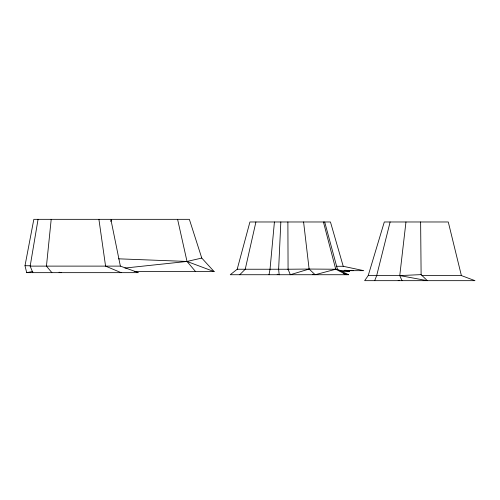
<?xml version="1.0" encoding="UTF-8"?>
<svg xmlns="http://www.w3.org/2000/svg" width="500" height="500" viewBox="0 0 500 500"><rect width="100%" height="100%" fill="white"/><g stroke="black" fill="none" stroke-linecap="round" stroke-linejoin="round"><path stroke-width="0.75" d="M280.837 221.975L278.631 269.237L279.169 274.725M274.419 221.975L270.025 269.237L269.012 274.725M51.2 219.331L46.45 266.119L51.894 272.656M402.013 280.669L399.762 275.575L405.962 221.975M32.831 272.656L30.169 266.119L38.062 219.331M25 265.719L33.831 219.331L110.856 219.331L120.369 266.119L138.438 272.656L26.694 272.656L25 265.719L30.375 265.781M255.919 221.975L245.231 269.237L239.744 274.725M390.125 221.975L376.688 275.575L374.688 280.669M335.087 269.194L337.419 269.237L348.562 274.725L230.256 274.725L237.2 269.237L249.925 221.975L330.45 221.975L343.225 266.281L363.762 270.669L338.913 270.669M368.212 275.575L384.306 221.975L448.275 221.975L461.388 275.575L475 280.669L364.65 280.669L368.212 275.575L399.762 275.575L421.112 274.631L427.312 280.669L399.762 275.575M110.787 221.525L111.487 219.331L189.363 219.331L201.769 258.069L214.137 271.613L134.238 271.613M346.569 274.725L335.731 269.237L309.113 269.05L290.312 274.725L288.075 269.237L287.881 221.975M398.162 280.669L399.644 280.275M201.769 258.069L187.013 261.45L124.9 268.056M26.694 272.656L32.806 271.444M288.075 269.237L309.113 269.05L315.169 274.725L335.731 269.237L323.431 221.975M30.169 266.119L120.369 266.119M336.231 266.281L343.225 266.281M237.2 269.237L288.469 269.237M341.575 271.613L349.369 271.613L345.744 270.338M421.906 275.575L461.388 275.575M118.537 258.819L187.013 261.45L214.137 271.613M344.6 270.262L353.131 270.669L351.625 270.3M59.044 272.225L61.312 272.656M343.219 273.65L348.562 274.725M312.444 274.25L314.713 274.725M277.188 274.237L279.469 274.725M347.094 271.075L349.369 271.613M121.106 272.656L105.569 266.119L98.912 219.331M195.606 271.613L187.013 261.45L177.6 219.331M324.694 221.975L337.419 269.237M303.587 221.975L309.113 269.05M420.631 221.975L421.112 274.631"/></g></svg>
